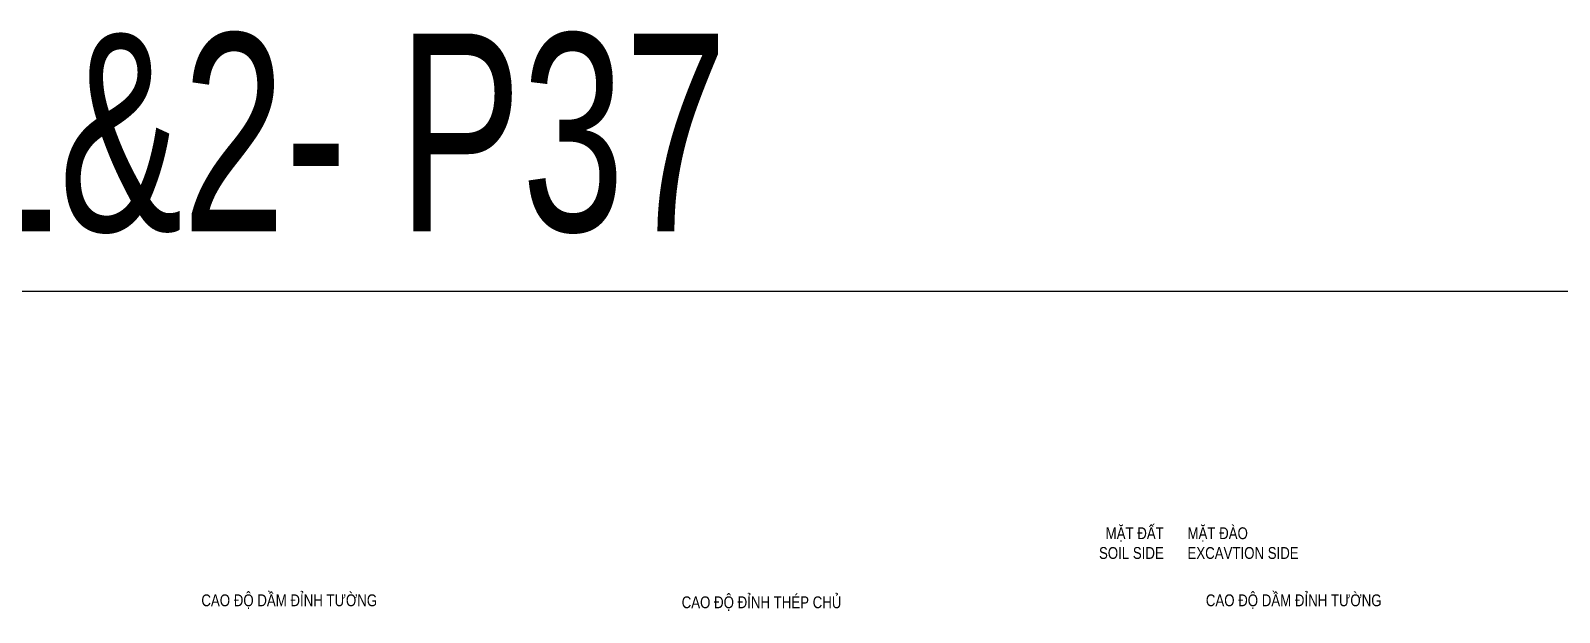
# Model space of a CAD drawing. Header units: millimetres. Extents: x 2746337 to 7547699, y -363432 to 15720.
# Drawn here: x 3620152 to 3658838, y 1004 to 15720 of the extents above; entities that cross this region are included whole.
import ezdxf
from ezdxf.enums import TextEntityAlignment as Align

# ---------------------------------------------------------------- set-up
doc = ezdxf.new("R2010")
doc.units = ezdxf.units.MM
doc.header["$LTSCALE"] = 1200
for name, color, linetype, lineweight in [('030_Label', 4, 'Continuous', 5), ('LEADER', 8, 'Continuous', 9), ('TEXTVN', 2, 'Continuous', 20)]:
    doc.layers.add(name, color=color, linetype=linetype, lineweight=lineweight)
doc.styles.add('DB_Arial', font='arial.ttf', dxfattribs={"width": 0.8})
doc.styles.add('VNROMANS', font='VHAVAN.TTF', dxfattribs={"width": 0.8})

msp = doc.modelspace()

# ---------------------------------------------------------------- linework, layer by layer
msp.add_lwpolyline([(3576955, 9128.3), (3738146.4, 9128.3), (3738146.4, -68024), (3576955, -68024)], close=True)
at = {"layer": 'LEADER', "lineweight": 20}
for points in [[(3646326.4, 2156.9, 0, 150, 0), (3646826.4, 2156.9, 0, 0, 0), (3648826.4, 2156.9, 0, 0, 0)], [(3651926.4, 2156.9, 0, 150, 0), (3651426.4, 2156.9, 0, 0, 0), (3649426.4, 2156.9, 0, 0, 0)]]:
    msp.add_lwpolyline(points, format="xyseb", dxfattribs=at)

# ---------------------------------------------------------------- texts
at = {"layer": '030_Label', "style": 'VNROMANS', "width": 0.7}
msp.add_text('type-1&2- p37', height=5000, dxfattribs=at).set_placement((3621134.7, 13145.4), align=Align.MIDDLE_CENTER)
at = {"layer": 'TEXTVN', "style": 'DB_Arial', "width": 0.8}
for s, p in [('MẶT ĐẤT', (3648826.4, 2856.9)), ('SOIL SIDE', (3648826.4, 2356.9))]:
    msp.add_text(s, height=300, dxfattribs=at).set_placement(p, align=Align.RIGHT)
for s, p in [('MẶT ĐÀO', (3649426.4, 2856.9)), ('EXCAVTION SIDE', (3649426.4, 2356.9)), ('CAO ĐỘ DẦM ĐỈNH TƯỜNG', (3624473.6, 1160)), ('CAO ĐỘ DẦM ĐỈNH TƯỜNG', (3649890.1, 1160)), ('CAO ĐỘ ĐỈNH THÉP CHỦ', (3636627.3, 1110))]:
    msp.add_text(s, height=300, dxfattribs=at).set_placement(p)

doc.saveas('drawing.dxf')
